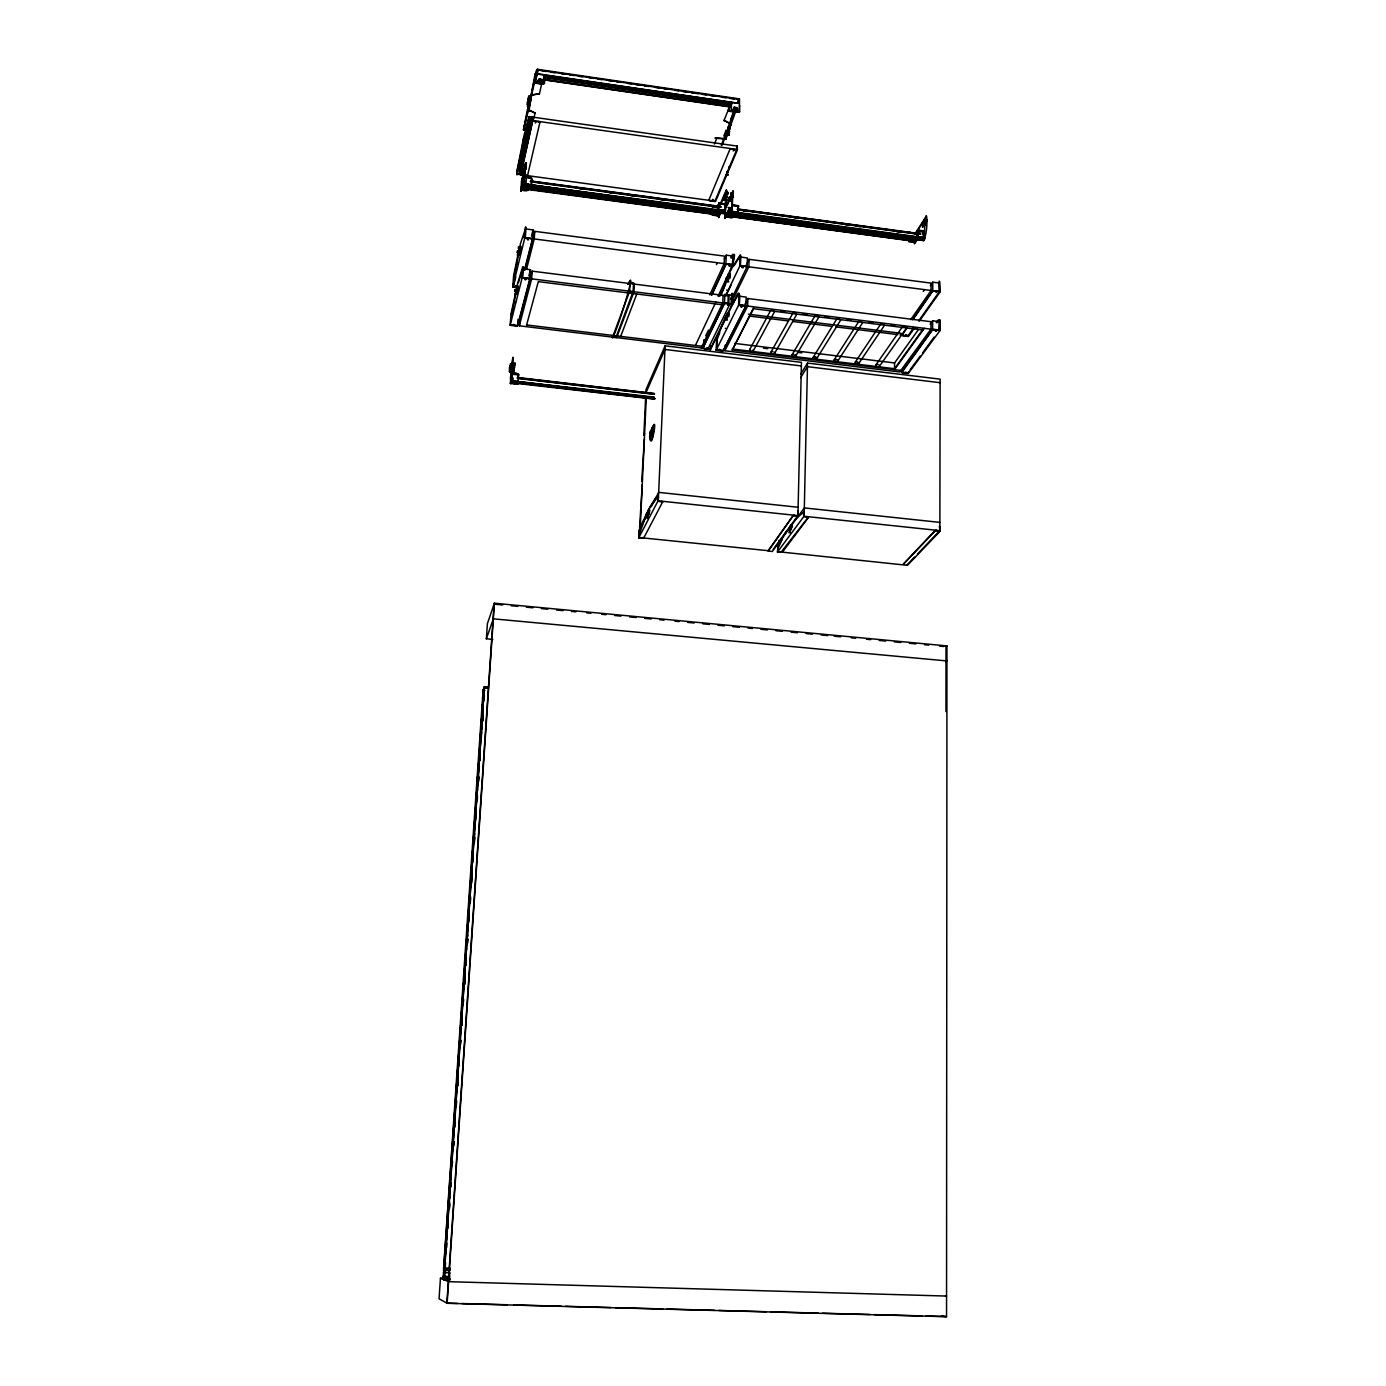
<?xml version="1.0" encoding="UTF-8"?>
<svg xmlns="http://www.w3.org/2000/svg" width="1386" height="1386" viewBox="0 0 1386 1386"><rect width="100%" height="100%" fill="white"/><g stroke="black" fill="none" stroke-linecap="round" stroke-linejoin="round"><path stroke-width="1.5" d="M455.665 1102.702C454.348 1119.507 456.029 1098.058 455.509 1102.806M456.219 1103.464L456.392 1101.87L455.492 1103.429M533.402 117.637L520.356 175.034L525.796 175.779A2.27 1.143 5.9 0 0 526.437 175.814L527.633 175.034M945.945 711.538L945.997 646.742L946.95 645.911L946.551 1316.7L447.124 1303.29L439.05 1298.786L440.453 1278.256L444.767 1278.377M453.274 1146.759L453.69 1141.527L453.551 1142.48M453.361 1135.688L453.846 1128.221L453.326 1135.758M454.227 1122.521L454.608 1115.973M529.088 116.84L524.081 135.187L517.255 169.473L516.822 174.567L518.78 174.324M731.964 196.414L732.38 194.889L731.981 196.154M737.248 214.154L737.473 215.558L738.426 205.717L732.016 204.851M902.009 372.262L902.442 372.436A2.235 0.936 -0.6 0 0 903.031 372.539L907.639 373.111L901.316 372.158L932.605 329.383L932.639 320.755L939.24 321.587C937.144 346.881 944.161 309.632 936.243 322.626M912.317 319.802L932.726 290.696L932.743 282.19L939.327 283.039L939.31 291.753M918.71 320.807L939.552 291.389L939.102 281.323M917.515 553.984L939.864 530.63L940.124 379.14L807.518 363.08L800.761 374.099M901.784 371.881L902.442 372.817A2.235 0.936 -0.6 0 0 903.014 372.921L908.177 373.544L940.054 330.526L939.933 319.854L936.815 322.695M919.386 321.05L940.124 291.857L939.725 281.323M778.031 543.71L777.823 551.68L907.432 565.315L940.245 531.081L939.379 526.403M449.133 1196.62L449.307 1195.027L448.787 1202.702L449.982 1196.638M449.688 1189.223L450.207 1181.582L449.74 1189.067M450.052 1183.159L450.935 1182.986L450.554 1186.884M452.079 1154.919L451.541 1162.386L452.044 1154.798M525.381 227.079L524.774 237.907L512.751 287.058L518.277 287.751M725.519 215.644L725.554 216.632M725.536 213.981L915.869 239.12M725.294 195.495C726.818 190.592 721.136 199.584 728.048 192.463L725.935 192.169M725.363 328.395L725.536 328.239M726.766 197.574L727.2 196.327L726.212 197.488M727.858 174.341L726.125 175.104L727.702 174.705M726.229 317.377L726.68 316.233M726.888 200.606L725.225 200.26L726.974 199.757M727.91 172.488C726.229 170.703 727.771 173.163 728.1 171.206M726.68 316.008L726.437 319.785L727.026 315.02M726.68 290.211L726.957 289.882M727.529 135.118L729.209 135.204L727.685 134.217M729.105 131.861L729.14 132.9L727.823 131.774M729.244 132.761L728.655 131.254L729.313 132.588M728.551 281.999L728.776 281.653M729.157 135.412L727.581 134.598M728.863 132.034L729.417 130.804L729.417 132.12M730.024 200.173C728.343 201.698 734.182 199.532 729.816 200.762M729.798 198.198L730.561 196.795M730.786 197.297L730.457 198.614L730.509 197.003M730.803 197.037L730.561 200.831L731.132 196.119M729.868 200.346L731.513 200.329M731.669 197.176L731.479 198.198L729.14 197.349L729.088 198.752L731.271 198.839M731.86 195.322L731.41 196.344M804.226 512.941L803.967 511.902L794.923 519.525M922.331 226.957C924.202 226.524 921.603 226.213 922.348 223.302M922.833 234.927L922.331 230.942M922.885 227.027L922.972 222.332L923.96 222.384M925.64 219.109L924.479 220.01L924.462 223.666L925.64 219.109L924.999 223.735M732.189 211.694L731.964 212.838L924.185 238.79C925.831 188.877 929.971 234.269 922.989 240.506M927.009 221.292C928.516 218.486 922.158 219.768 927.009 219.906C928.239 222.869 922.192 219.872 927.13 221.102M725.086 345.305L724.895 350.745L899.739 371.968L930.959 329.158L930.976 321.708L747.868 298.492L745.027 304.123M910.723 319.612L931.08 290.488L931.097 283.125L749.098 259.338L746.257 265.176M446.361 1237.3L446.517 1235.706L446.015 1243.467L446.5 1237.126M447.297 1223.699L447.453 1222.105L446.916 1229.832L448.215 1223.076M448.025 1223.717L447.782 1227.459L448.059 1223.058M643.78 537.577L638.703 537.889L657.865 501.195L662.733 502.13L661.78 501.195M733.194 212.647L731.236 214.761L730.093 207.588L724.67 218.347L724.982 203.898L718.762 203.032L718.502 209.84M724.376 211.417C724.965 221.032 727.823 191.909 726.195 190.177L719.161 206.566M726.195 190.177L724.566 212.491M798.024 512.283L797.66 511.33M920.252 232.172L917.185 231.757L917.393 238.946L918.052 237.734M923.596 237.872L924.167 238.565L924.219 230.942L918.242 230.128L918.138 237.283M713.01 213.132L712.456 215.228L712.439 213.461M713.495 206.791L713.409 205.526M908.783 371.569L907.639 373.111M918.156 329.972L894.576 362.941L894.507 369.646L924.323 328.326M531.167 184.078C535.88 178.811 526.923 173.596 524.826 177.98M527.65 104.106C532.726 103.326 524.151 101.663 530.18 102.945L529.85 101.732M524.913 168.122C525.97 164.484 523.787 168.867 525.97 168.156L525.727 169.231C520.079 166.978 528.187 171.466 523.302 168.711M525.744 143.07L525.502 144.698L525.692 143.139M525.554 143.607L525.658 142.845M524.393 236.902L524.203 237.803L524.445 236.85M525.762 166.909L525.502 168.208L525.103 166.649M524.826 146.985C529.608 146.656 521.24 147.245 526.507 146.466M526.576 144.283C527.962 142.325 522.938 145.443 526.68 143.746M527.494 106.583C528.707 104.089 529.764 108.732 527.633 105.717M528.222 103.915L528.464 102.062L527.633 104.002M528.43 102.737L527.65 103.829M529.348 103.655L530.145 98.441L528.43 98.458L530.024 98.683M517.948 382.813L517.636 384.424L517.602 383.402M521.5 186.486L724.687 213.773M528.43 188.271C529.677 192.221 520.131 191.303 521.829 187.786M521.881 180.89L522.626 179.591L522.643 180.96M522.799 146.812L522.851 146.292M518.572 375.571C515.28 369.23 507.986 374.203 511.469 381.237M523.51 139.137L523.752 138.046L522.903 144.335L522.972 143.399M523.076 142.775L522.955 143.78L523.042 142.481M523.163 172.003C522.158 172.748 525.467 173.319 524.74 172.159M523.302 169.82L523.44 168.33M521.604 277.391L521.76 276.472M521.812 276.299L521.569 277.425M523.475 188.046L523.579 179.608M523.873 169.733L524.012 168.815M523.96 168.867L523.336 168.486M524.532 183.801L524.203 186.867L524.168 179.747L520.876 190.973L521.5 181.653L525.831 162.699C520.807 208.004 530.214 169.594 524.341 178.049M526.403 147.401L524.896 146.24M527.46 143.468C524.133 143.849 524.497 144.265 525.762 142.845M524.168 186.417L524.306 184.996M731.375 104.608L543.537 77.01M515.852 289.691L515.627 291.476L515.713 289.813M517.463 255.215L517.584 254.158L517.48 255.232M518.035 263.028L517.81 264.068L518.035 262.786M518.225 251.975L518.416 250.953L518.312 251.975M519.144 255.319L519.213 254.366L519.109 255.44M653.932 429.799L653.776 430.492M653.88 429.937L653.949 428.88M510.585 367.862C510.013 372.037 509.788 364.674 509.788 369.248M510.914 383.073C508.905 377.945 516.77 327.269 511.036 383.697M510.533 367.862L510.394 368.832M654.192 398.077L510.672 380.7L654.296 397.124M511.365 371.396L511.243 372.401L511.347 371.292M511.486 368.936C511.642 366.424 511.832 370.668 509.736 368.936M647.401 515.142C648.301 513.808 646.344 514.812 647.366 514.379M647.539 514.275L647.401 514.882M648.198 518.191L648.094 518.624M650.432 435.984L650.484 435.55M650.9 435.447L650.744 436.486M651.229 432.415C651.195 434.84 651.87 428.413 651.143 433.073M651.922 430.682L652.234 429.21L652.304 430.734M773.163 549.393L797.938 515.609L801.455 362.352L665.107 345.824L646.015 389.535L645.841 393L664.951 349.463L801.368 365.939M803.741 516.649L808.402 517.48L782.432 552.13L777.442 552.044L803.741 516.649L803.516 511.902M807.518 363.08L804.14 516.268L939.864 530.63M509.598 372.158L509.684 371.101L511.295 372.176M511.746 365.35L511.538 366.874L510.031 366.701C509.598 363.825 513.79 365.661 511.174 367.844M789.188 532.016C790.54 531.652 787.82 525.744 789.76 529.712M789.587 532.051L789.795 528.274L789.587 529.261M789.725 531.306L790.211 527.269M791.371 529.625L791.458 525.554M790.99 529.591L791.995 524.826M777.442 552.044L777.823 546.76L785.931 531.86M779.019 542.359L779.071 540.384M481.808 717.428L481.981 715.973L481.479 722.73L481.808 717.55L482.293 720.824M530.682 121.379L531.15 116.857L529.123 116.615L517.065 171.275M469.923 902.459L470.304 897.504L470.027 902.286M471.24 874.046L471.292 872.695L471.5 879.781L471.933 872.937M474.982 818.502L475.329 812.387M476.94 788.859C478.049 779.434 475.207 804.746 477.633 789.067M464.293 974.15C465.557 963.634 462.37 992.047 465.124 974.185M466.025 949.029C466.891 939.136 464.882 966.233 466.025 949.029L466.735 949.081M468.763 909.874L468.26 916.995L468.745 909.892M469.438 899.012C470.27 888.911 468.329 915.99 469.438 899.012L470.149 899.064M658.437 497.47L658.298 496.431L653.049 503.239A123.718 18.85 -84.7 0 0 648.544 509.944M738.599 305.145L744.213 305.856A2.374 1.074 1.7 0 1 744.854 305.977L745.668 306.549L723.353 350.606L722.106 350.935A2.27 0.97 2 0 1 721.465 350.901L716.112 350.26L738.599 305.145L738.79 294.23L731.132 305.856M725.866 295.097L739.881 265.852L740.072 255.076L730.301 270.79M739.258 297.973C737.543 323.891 743.935 273.215 733.852 302.65M732.068 297.782L747.141 266.597L747.418 257.952L740.592 257.051L740.297 265.904L740.661 255.163L734.078 265.679M718.329 349.948L723.249 350.554L745.911 305.856L746.188 297.089L739.31 296.223M724.895 350.745L747.626 306.063L747.868 298.492M732.796 299.653L748.856 266.822L749.098 259.338M733.298 111.417L731.739 110.897L733.315 110.863M727.893 277.737L727.771 281.549L728.343 276.802L727.893 278.274M733.558 111.382L733.627 110.083M730.959 194.473L733.142 194.577L730.959 194.473L731.08 192.879L733.194 193.174L731.08 192.879M733.766 111.313L733.835 110.187M733.125 150.883L734.182 150.433M727.945 303.586L728.222 295.998L532.155 271.154L519.802 318.433L519.3 325.814L704.019 348.215M732.64 197.47C733.748 182.917 732.016 206.202 732.761 193.763M726.818 313.79L729.053 313.877L728.534 316.753L728.551 311.919M728.811 303.69L729.105 294.923M729.85 278.413L729.868 273.579L729.417 274.532L729.279 278.326L730.439 273.648M732.293 207.709L731.843 213.461M724.67 218.347L729.573 207.502L730.682 214.691L731.167 213.825L732.899 191.112L732.068 212.162L924.323 238.115M530.058 130.388A2.252 1.195 6.2 0 1 529.4 130.336L524.029 129.591L537.352 69.3L739.483 98.874L739.431 112.058L737.577 111.781L737.473 108.281L734.961 107.415M731.721 295.253L731.427 304.227L731.652 293.486M724.41 259.095L726.212 255.18L733.055 256.081C730.682 282.016 736.954 243.035 730.872 257.796M524.324 154.989L520.963 174.757L714.951 201.126L736.85 149.445L736.954 146.275M738.409 103.066L738.565 99.965M732.172 304.331L732.362 293.416L732.414 303.967L709.996 349.515M718.762 296.257C722.089 298.614 741.96 239.709 731.444 257.883M708.974 200.364L709.649 200.71A2.218 1.109 2.3 0 0 710.238 200.849L715.471 201.559L737.404 149.896L737.283 145.876M706.964 348.579L710.221 349.168L704.66 348.492A2.27 0.97 2.3 0 1 704.036 348.371L703.239 347.851L704.036 348.752A2.27 0.97 2.3 0 0 704.642 348.856L710.481 349.567L732.692 304.4L732.778 293.555M739.431 112.058L739.604 105.353M732.258 350.121L753.62 307.709M738.409 205.7L737.958 213.86M730.63 123.943L723.96 120.305L730.093 123.493L725.848 138.877L735.36 112.353M716.112 350.26L716.683 339.016L724.705 318.624M723.319 350.658L722.123 350.571A2.27 0.97 2 0 1 721.482 350.519L716.683 349.948L717.255 339.085M725.017 195.287L723.89 199.93L724.012 196.223L725.311 195.253M726.714 131.774L726.766 134.892L726.333 131.185M724.445 200L724.445 195.201M727.2 196.552L725.38 196.483L725.952 191.753L725.935 196.552M729.486 131.566L727.685 131.185L728.256 126.472M736.659 112.353L728.447 111.157L728.499 109.303M728.152 127.096L728.118 128.465C730.959 130.925 730.318 124.983 730.197 128.759M728.239 131.254L728.378 127.616M725.225 218.434L725.432 212.924M726.108 196.933L726.056 198.337L724.029 197.851M727.078 171.466L727.026 172.852M728.36 133.264L728.395 131.895M728.759 128.344L727.685 131.185M723.059 295.357L722.799 302.945L701.229 347.886M709.771 294.871L724.185 263.617L724.462 256.115L534.736 231.341L524.913 270.131M723.7 303.95L723.665 304.937L538.322 281.618L526.576 325.138M727.91 194.057L728.048 192.463M728.845 167.29L728.793 168.694L728.932 167.1M729.088 124.896L730.613 125.468L729.088 125.26M702.875 348.077L724.531 303.153L724.826 294.386L732.536 295.357L730.699 299.133M711.434 295.079L725.9 263.842L726.212 255.18M735.429 107.484C732.12 105.509 734.58 112.942 731.15 110.845L731.617 102.391L728.447 111.157M731.808 111.019L731.843 110.118M732.154 111.244L731.999 110.031M732.414 111.33L731.773 110.222M733.003 111.417L737.664 111.556M526.576 324.948L703.655 346.465L703.915 339.639M712.543 200.052L713.443 199.93M712.265 213.86L712.387 210.793M725.848 138.877C713.738 137.075 708.887 138.219 726.403 138.964M710.481 349.567L710.637 345.72M717.688 209.962L718.035 204.764L717.879 208.991M718.537 209.407L718.762 203.032M720.356 212.231L718.624 217.533L718.762 213.877M777.91 548.527L782.224 539.397M657.865 501.195C661.642 480.197 634.961 536.191 639.206 532.345L638.703 537.889M665.107 345.824L658.298 500.831L797.938 515.609M646.482 514.899L647.886 515.194L646.396 515.038L646.552 513.34L648.024 513.496M650.155 432.917L651.68 432.934L650.155 432.917L650.294 431.254L651.68 431.583M650.762 434.511C649.653 458.541 659.979 406.011 651.004 431.635M648.353 512.422L647.799 517.273L647.972 513.166M651.524 435.117L651.697 431.115M649.497 512.075L648.007 511.919L648.163 510.221M651.125 435.083L652.078 430.301L651.247 432.727M648.7 514.743L649.67 509.909M652.425 432.311L652.997 427.46L652.823 432.363M649.081 513.998L649.272 509.857M653.655 430.37L653.378 427.512M917.185 231.757L917.289 239.795L918.26 230.145M922.816 237.006L922.556 238.773M924.15 237.63L924.202 230.942L922.712 230.648M925.346 223.995L925.969 223.198L925.242 224.497M645.633 397.435L643.866 435.412L644.594 433.835M640.228 528.049L646.274 397.903M909.996 239.899L910.221 237.942M914.535 238.946L914.136 241.025M726.021 214.31L726.212 215.35L915.869 240.696L916.111 238.739M634.372 284.113L633.991 291.753L616.666 337.612M620.616 336.573L636.78 294.005M615.956 337.179L612.196 337.647C614.76 339.206 638.288 261.867 628.222 284.39M629.608 291.389L630.18 280.457L627.927 284.355M530.647 186.278L530.665 187.682L530.959 185.915M615.817 337.37L612.508 337.11M516.181 293.624L517.03 287.56L516.822 288.513M524.896 146.431L526.489 146.656M523.821 169.612L523.96 169.352M517.376 289.137L517.584 287.595L516.406 292.671M519.352 251.576L520.235 248.718L519.993 250.242M524.757 172.418L523.094 172.193M529.209 106.133L527.564 105.925M528.066 189.05L528.135 190.35M713.409 199.671L712.473 199.393M706.825 348.094L707.917 348.094L706.895 348.146M476.299 800.155L475.831 806.271L476.282 800.38M475.987 812.872L476.091 811.85M515.661 290.662L515.783 289.951M511.521 368.104L509.788 368.122M511.33 380.838L511.295 381.237M785.949 532.64L786.001 532.986M790.159 527.737L790.522 526.316L790.54 527.789M790.159 532.934L790.401 532.397M454.764 1115.869L454.279 1122.365M456.41 1089.691L456.029 1096.187L456.566 1089.569M459.961 1037.681L459.58 1044.056L460.117 1037.525M461.711 1011.953L461.347 1018.294L461.867 1011.78M463.444 986.416L463.08 992.688L463.617 986.208M461.711 1024.67L461.694 1024.895M467.255 941.666L467.48 938.218M639.275 534.32L644.698 519.386A123.718 18.85 -84.7 0 1 647.764 511.573M532.224 239.501L531.271 238.808A2.425 1.143 5.4 0 0 530.595 238.669M532.259 239.102L531.288 238.409A2.425 1.143 5.4 0 0 530.63 238.271L525.311 237.994L526.074 227.131L520.443 243.659L518.797 254.764L519.611 248.614L520.235 249.255M539.864 122.678L539.137 121.985A2.374 1.265 6.1 0 0 538.27 121.777L532.57 120.963L532.761 116.788L527.702 135.689M732.536 214.397L732.466 215.298M732.709 213.998C734.026 219.265 723.977 217.914 726.61 213.184M733.419 211.417L733.263 212.786M727.355 316.909L727.546 316.857M727.459 319.993L727.252 320.045M713.322 211.382L713.114 213.375M717.879 212.422L717.55 214.553M723.336 210.048L723.094 211.85L524.532 185.048L523.96 183.68M724.913 209.84L718.658 209.65L718.485 211.018M727.546 171.119L727.841 172.644M725.606 214.154L915.713 240.436L914.673 242.065M730.491 197.678L731.583 198.077L729.798 197.99M727.217 281.445L727.096 282.034M725.675 316.805L725.744 317.689L725.918 315.661M459.251 1049.722L458.697 1057.016L459.234 1050.467M472.834 848.925L472.453 855.093L472.972 849.046M460.533 1040.089L460.308 1044.108L460.654 1039.985M477.754 776.992C477.616 792.48 476.836 770.131 478.447 777.044L478.239 780.318M481.011 729.365C480.803 744.403 480.197 722.799 481.704 729.417M482.605 705.786C482.449 720.876 481.739 698.96 483.298 705.838M463.045 1003.308L463.288 999.808M474.341 837.525L473.995 842.532L474.462 837.283M481.375 734.268L481.583 731.028M483.991 695.72L483.783 699.254L484.112 695.408M540.419 78.881C539.414 77.027 537.716 83.385 535.81 82.519L537.352 69.3M537.473 74.567L537.941 69.387M528.967 110.88L528.43 109.511L535.083 113.098L527.823 109.806L528.967 110.88L531.618 94.958L539.397 93.728L531.011 95.253L528.395 110.811M535.169 122.938L535.828 122.644M518.139 380.959L518.607 374.099M539.327 82.519L540.159 83.108L537.907 82.224M539.241 83.316L540.263 82.432M540.003 83.212L540.245 82.311M535.81 82.519C542.896 84.91 546.465 84.529 540.904 79.193M510.984 313.998L510.152 325.277L515.731 325.953A2.322 1.005 5.1 0 0 516.389 325.987L517.532 325.693L529.85 278.621L530.44 269.716L523.267 268.815M524.358 270.357L532.467 238.721L533.038 229.92L525.918 228.985M534.701 81.185L534.58 83.056L543.121 84.303L543.243 82.415M519.802 318.433L519.317 325.814L531.652 278.846L532.155 271.154M526.507 269.369L534.251 238.946L534.736 231.341M544.403 83.766L545.044 75.173L543.121 84.303M449.965 1278.238L443.832 1277.961L444.352 1270.338L443.399 1269.992M444.23 1276.298L444.109 1279.798L449.653 1280.023M449.948 1272.92L443.381 1272.417L445.201 1272.469L445.114 1270.096M445.564 1262.525L445.114 1269.056M446.673 1247.521L446.881 1243.155M447.99 1228.1L448.215 1223.769M449.237 1208.696L449.757 1202.216M450.693 1187.161L451.074 1182.795M452.165 1165.626L452.546 1161.225M453.482 1146.257L453.863 1141.804M454.799 1126.87L455.197 1122.383M456.271 1105.335L456.652 1100.813M457.588 1085.948L458.021 1079.313M459.061 1064.431L459.355 1059.909M460.377 1045.044L460.776 1040.401M461.694 1025.657L462.283 1016.787M463.167 1004.122L463.565 999.41M464.483 984.441L464.916 978.291M465.8 965.037L466.354 958.419M467.273 943.831L467.671 938.998M468.728 922.296L469.144 917.428M470.045 902.927L470.495 896.465M471.379 883.09L471.812 877.078M472.834 862.005L473.25 857.016M474.151 842.636L474.757 833.506M475.623 821.101L476.039 816.025M476.957 801.16L477.373 795.252M478.291 781.756L478.707 775.883M479.729 760.81L480.162 755.613M481.185 739.275L481.652 732.154M482.501 721.101L482.83 714.916M483.87 699.809L484.268 694.057M444.785 1276.35L445.322 1267.999L450.259 1268.173M449.48 1208.696L449.774 1204.382M455.058 1126.749L455.353 1122.435M457.848 1085.775L458.142 1081.461M461.954 1025.397L462.248 1021.084M464.743 984.424L465.038 980.11M466.06 965.02L466.354 960.706M467.532 943.45L467.827 939.136M470.322 902.477L470.616 898.163M471.638 883.073L471.933 878.759M474.428 842.099L474.722 837.785M477.217 801.125L477.512 796.811M478.534 781.721L478.828 777.407M480.006 760.152L480.301 755.838M482.761 721.066L483.09 714.881M484.112 699.774L484.407 695.46M445.391 1272.608L445.408 1271.135M512.751 287.058L513.6 275.745L519.005 249.636M520.356 175.034L526.23 142.221M530.232 130.734L530.024 130.752A2.252 1.195 6.2 0 1 529.383 130.7L523.44 129.868L528.551 103.985M522.435 146.569L523.267 140.298L522.609 144.473M513.53 284.13L513.357 286.746L515.783 276.819M523.995 129.955L523.683 126.247M511.677 369.421L509.407 369.161L509.563 367.481L512.543 367.723L512.889 362.941L515.003 363.184L513.652 371.708L509.424 371.205C508.662 368.503 513.374 370.149 510.932 371.379M516.943 291.528L514.674 291.441L514.812 289.778L517.047 290.055M517.29 252.581L519.559 252.685L517.29 252.581L517.446 250.953L519.663 251.23M521.448 191.043L521.829 185.464M525.034 170.928L522.834 170.634L522.938 169.213L525.121 169.508M524.688 143.347L524.584 144.958L526.749 145.253M529.469 104.868L527.304 104.556L527.442 102.962L529.608 103.274L529.348 106.739L527.512 106.341M522.522 182.519L522.193 186.469M447.124 1303.29L494.386 603.222L946.95 645.911M510.446 365.246L510.55 363.738L512.768 364.171M517.966 287.491L515.679 287.404L515.817 285.741L516.891 286.382M520.582 248.51L518.312 248.406L518.451 246.76L520.668 247.037M524.237 174.411L523.527 173.648M523.856 166.147L526.091 166.251L523.856 166.147L523.995 164.518L526.195 164.83L523.995 164.518M530.509 100.156L528.326 99.844L528.482 98.233M535.135 73.839L535.481 77.685L535.135 73.839L530.89 96.431L528.69 96.483L530.595 96.379M449.532 1276.489L449.774 1272.902M524.306 172.748L524.566 168.988M528.759 106.653L528.95 102.512M511.174 370.495L511.434 366.493M526.645 142.429L526.888 140.8L526.039 147.072L526.541 142.256M523.44 129.868L529.833 101.94M516.77 293.693L516.909 291.718M516.995 290.367L517.498 285.481L517.584 290.454M519.386 254.833L520.46 247.592L519.611 251.386M523.042 172.609L524.896 172.834L525.987 165.454M526.628 147.141L527.373 138.548L526.853 143.849L524.67 143.555M529.383 102.893L530.422 99.255M510.429 383.627L512.473 361.798M523.665 186.226L525.831 162.699M530.093 98.042L529.019 105.544M530.336 95.79L529.019 102.98M511.503 380.18L511.954 373.319M528.794 121.032L529.123 116.615M512.37 368.035L509.771 368.416M525.727 169.231L525.64 164.31M530.18 102.945L530.543 99.948L528.326 99.844M513.166 378.066L512.976 380.734M513.652 371.708L515.003 363.184M514.067 367.498L514.293 364.275L510.55 363.738M518.035 319.213L517.602 325.606L512.473 324.982M510.152 325.277L522.124 277.876L522.765 266.805L517.827 282.623L510.984 313.998M520.963 174.757L533.419 117.221L736.954 146.05M537.716 70.738L536.521 70.565L536.33 73.579L738.669 103.292M650.64 436.018L650.9 435.291M651.87 436.122L652.304 435.204L652.182 436.295M653.36 427.979L651.888 427.806L651.749 429.487L653.274 430.44M653.603 428.967L653.672 430.492M648.215 514.483L648.336 514.83M648.18 512.889L648.475 511.434L648.579 512.941M442.636 1279.139L442.584 1277.442L444.352 1277.58M492.827 639.379L486.365 638.79L487.404 623.648L494.386 603.222M443.901 1269.992L443.035 1277.632L444.577 1277.667M445.945 1269.178L443.572 1268.848L483.108 690.003L484.442 690.055M483.662 689.604L443.641 1279.503L443.901 1272.521M449.844 1279.919L443.399 1279.486L483.679 688.963C483.419 685.758 490.852 688.53 486.105 688.149M450.641 1186.866L450.9 1183.176M453.378 1146.724L453.707 1142.41M482.397 720.564L482.675 716.042M478.222 781.739L478.568 776.766M463.028 1004.937L463.392 999.67M902.078 334.806L902.719 335.759A2.218 0.97 -0.7 0 0 903.308 335.862L908.419 336.503L914.517 327.928M530.959 181.549L531.15 179.504M531.133 184.529L531.271 183.662M517.966 377.772L518.191 375.589M518.243 380.596L518.035 382.709M529.313 103.569L527.442 102.962M514.847 293.919L514.864 294.161M510.031 366.701L510.239 365.176M524.584 180.024L524.462 185.429M473.665 836.711L473.302 842.861M473.804 836.815L473.787 835.914L473.336 842.757M516.787 290.124L516.701 291.06L516.822 290.003M472.678 861.451L472.695 861.226M526.195 183.402L525.987 185.239M460.828 1024.791C461.573 1016.077 459.494 1044.178 461.001 1024.618M465.921 960.879L465.194 960.827M459.078 1050.605L459.216 1049.635M466.042 961.104C465.956 956.305 463.634 978.308 465.332 961.07M458.922 1063.616L459.061 1062.664L458.16 1064.205L458.333 1062.629L457.813 1070.027L459.078 1063.478M511.417 315.402L516.094 292.654M527.668 103.361L527.875 102.01L527.685 104.089M521.916 188.496L522.262 186.278L530.803 187.335M524.74 172.696L523.059 172.314M509.598 371.587L511.347 371.76L509.684 371.569M511.573 368.347L509.736 368.676M510.637 381.029L654.261 397.609M531.15 185.014L524.774 183.437M483.437 693.346L483.09 699.202L483.575 693.312M478.603 764.275L478.257 770.287L478.742 764.327M474.497 824.531L474.168 830.63L474.636 824.618M466.909 935.654L466.562 942.012L467.047 935.862M520.911 161.036L519.057 170.998L531.167 116.909M646.95 518.035L646.967 518.537M713.218 212.699L724.843 213.496M522.037 187.855L719.23 214.206L719.403 212.855M725.432 199.879L726.94 200.364L725.398 200.156M731.392 200.693L731.444 200.45M731.548 200.849L729.833 200.623M727.754 277.598L727.65 279.452L727.996 278.17M726.489 317.498L726.541 315.644M522.141 186.954L521.794 189.501M524.774 183.662L524.532 185.499M517.688 251.351C518.191 248.337 517.307 254.504 517.827 251.455M515.055 290.263C515.575 287.283 514.674 293.416 515.194 290.419M655.405 398.648L511.382 381.93L512.941 381.237M923.457 222.037L923.89 221.05L923.994 222.124M514.067 276.507L519.178 251.698M475.017 818.294L475.45 811.607M467.706 936.33L467.758 934.944M523.925 183.87L725.467 210.776M530.977 186.365L531.029 185.481M511.295 382.553L511.347 381.618M517.948 383.333L518 382.38M651.073 432.311C650.519 435.204 650.866 429.106 651.281 431.999M651.385 432.882L651.333 431.341M718.45 210.308L718.364 211.642M718.398 215.662L719.195 213.496M725.346 196.829L727.061 197.609M726.593 197.003L725.536 196.864M724.913 210.707L724.687 211.85L524.618 184.84M725.467 214.224L916.007 240.038M729.885 304.036L707.83 349.255M524.688 173.077L523.024 172.852M523.475 187.82L523.354 188.687M528.378 188.704L528.135 189.31M510.672 381.306L654.14 397.921M512.82 381.86L510.724 382.328M789.777 529.591L789.587 529.764M909.909 239.206L909.84 240.506M925.519 223.891L925.12 225.121M924.081 238.149L923.405 240.575M529.123 106.895L529.209 105.89M521.725 156.809L522.557 152.581M727.685 131.497L729.452 131.843M482.709 716.146L482.501 717.619M728.62 132.242L729.504 131.098M725.484 197.124L727.113 197.366M731.115 212.301L727.893 211.746L727.494 215.887M732.38 215.748L731.617 217.013M518.797 174.445L530.925 120.339L528.88 120.062L516.822 174.567M726.524 316.874L726.316 317.758M858.87 321.396L834.112 359.962L834.961 361.555L837.577 361.382L862.698 322.591M837.768 361.088L837.3 359.771M527.338 102.651L528.707 96.119M527.304 104.556L530.318 104.747M836.936 318.728L813.114 357.415L813.98 359.009L816.597 358.835L840.782 319.923M816.787 358.541L815.938 356.964M530.89 96.24L536.521 70.565M509.996 367.359L514.691 367.81M534.58 83.056L537.11 73.077M537.751 70.929L537.872 69.993L738.807 99.394M536.763 75.901L536.971 74.948M511.538 368L509.563 367.481M814.951 315.956L792.03 354.851L792.896 356.445L795.72 355.977L818.814 317.151M795.72 355.977L794.871 354.383M541.389 79.4C545.062 83.021 535.152 81.479 539.223 78.915M539.726 80.267L540.956 80.111L539.934 80.319M792.879 313.184L770.876 352.269C770.218 354.972 776.316 354.556 774.116 352.079M533.783 118.832L535.1 112.734M539.379 94.109L541.718 83.524M770.703 310.395L749.618 349.688C748.994 352.044 754.348 352.304 753.17 349.792M526.42 162.786L521.5 181.653M520.876 190.973L523.51 179.608M524.896 172.834L525.519 167.949M527.598 175.398L539.899 122.297L538.963 121.535A2.374 1.265 6.1 0 0 538.305 121.379M517.446 250.953L519.022 251.334M520.547 245.72L519.889 249.982M520.2 251.472L520.703 246.587M735.481 108.333L735.082 108.229M531.496 236.053L533.038 229.92M522.124 277.876L527.979 278.603A2.425 1.109 5.2 0 1 528.655 278.742L529.625 279.418L528.69 278.343A2.425 1.109 5.2 0 0 527.997 278.205L522.661 277.928L523.44 267.013L518.416 282.709M729.227 134.425L727.529 134.996M712.924 213.565L712.854 214.518M528.846 275.901L530.44 269.716M717.498 207.294L718.104 206.15M718.294 211.209L717.723 212.786L718.208 211.573M724.289 213.409L724.635 212.283M529.937 120.911L531.115 116.545M510.498 366.233L510.464 367.307M509.424 371.205L511.573 371.292M731.947 217.775L725.623 216.909L726.212 215.35M511.746 368.381L511.971 367.481M512.681 365.679L510.187 365.402M923.267 239.691L924.012 238.531M529.4 131.618L533.298 117.082M511.659 370.062L509.511 369.975M512.612 366.493L510.117 365.852M512.577 367.55L511.538 371.448L512.855 363.53M513.322 367.862L514.293 364.275M728.828 277.997L728.793 278.915M905.612 335.1L906.669 334.771M746.898 266.978L746.101 266.303A2.356 1.109 1.7 0 0 745.477 266.181L740.47 265.54M746.898 267.377L746.084 266.701A2.356 1.109 1.7 0 0 745.46 266.58M905.318 372.141L906.271 372.297M745.651 306.618L744.854 305.578A2.374 1.074 1.7 0 0 744.23 305.457L739.188 304.816L745.911 305.856M516.597 293.33L516.476 294.404L516.614 293.416M486.365 638.79L493.329 618.832L946.933 660.949L945.98 661.746M723.059 204.314L724.965 203.881M511.122 382.779L653.932 399.081M909.718 240.055L909.649 241.008L915.522 241.805M923.284 232.034L924.064 230.838M612.508 337.3L629.746 291.025L632.952 292.429L632.796 291.528M615.938 337.56L633.107 291.632L633.558 282.796L630.058 282.363M483.437 689.587L483.125 690.419L484.857 690.523M484.424 687.092L444.438 1269.143L445.634 1269.195M483.194 690.886L484.39 687.699M720.339 295.478L727.615 276.472M720.893 295.547L725.259 284.147M719.75 332.744L717.324 338.842M714.448 144.04L716.666 138.531M723.96 120.669L729.85 105.96L729.816 106.895L543.97 79.868M731.15 110.845L739.622 111.608M734.372 107.294C730.769 110.793 740.782 110.43 736.122 107.398M723.804 135.984L726.16 130.163M730.872 118.919L733.211 112.82M737.75 101.975L738.911 98.787L738.478 102.668M729.885 122.436L734.545 111.001M739.483 98.874L738.53 99.723M721.292 145.097L734.667 112.249M734.216 110.187L735.897 110.083M721.829 145.53L724.965 137.855M726.212 134.806L727.2 133.818M735.204 110.499L736.382 110.014M728.204 131.375L730.63 125.104M708.87 200.052L729.972 149.151M720.529 204.747L726.766 190.263M723.89 199.93L724.878 198.995M725.38 196.483L726.368 195.547M718.624 217.533L720.911 212.283M729.14 197.349L729.088 198.752M725.796 207.38L732.899 191.112M727.113 205.717L729.486 200.26M731.08 196.639L733.471 191.181M732.068 197.401L733.073 196.465M716.475 264.57L717.324 262.716M644.369 438.912L641.735 481.133L642.463 479.625M711.763 295.201L725.935 264.657L727.234 264.258A2.356 1.109 2 0 1 727.91 264.293M718.069 296.119L731.843 266.684M695.408 345.46L715.886 302.061M730.335 274.272L728.204 273.995M730.283 275.71L728.152 275.433M705.734 335.845L708.454 330.145M726.299 295.097L730.959 285.36M703.655 346.465L724.514 303.153M515.748 325.571A2.322 1.005 5.1 0 0 516.406 325.606L517.134 325.918M642.238 484.771L639.587 527.477L640.315 526.074M716.683 349.948L717.498 348.146M909.459 241.389L909.597 240.402M913.859 233.333L916.111 233.662M646.552 513.34L647.955 513.634M915.193 233.524L925.415 217.515M648.007 511.919L649.566 511.936M648.405 512.214L639.5 529.469L639.119 537.525L768.693 550.744M651.195 506.826L658.662 492.376L798.128 507.259M662.733 501.767L643.728 538.028M753.326 350.831L774.583 311.59M774.566 353.413L796.742 314.379M726.021 215.973L912.49 241.077M728.759 304.487L729.902 303.655M800.64 377.72L807.432 366.666L940.124 382.692M523.302 174.186L524.445 174.289M915.973 233.143L925.969 217.585M922.885 225.173L923.007 223.614L924.375 223.995M918.606 237.145L914.275 243.832L918.052 238.877M902.563 326.576L876.021 364.761C874.583 367.151 880.578 367.862 879.296 365.159M880.872 323.839L855.214 362.214C853.689 364.986 860.55 365.02 858.194 362.318M834.112 359.962L836.451 359.32M651.974 432.83L652.096 431.774L651.94 432.83M813.114 357.415L815.47 356.774M858.471 363.929L884.285 325.641M725.935 264.258L727.252 263.86A2.356 1.109 2 0 1 727.927 263.912L732.934 264.553M792.03 354.851L793.416 354.088M770.876 352.269L772.764 351.524M749.618 349.688L750.536 348.995M923.267 291.389L924.479 289.639M930.352 285.62L932.743 282.19M525.848 279.66L524.67 279.452L525.744 279.452M900.034 334.91L901.143 333.316L748.388 314.172M879.278 366.458L906.323 328.361M724.566 303.569L725.883 303.188A2.374 1.074 2 0 1 726.559 303.222L732.414 303.967M724.549 303.967L725.866 303.586A2.374 1.074 2 0 1 726.559 303.621L732.692 304.4M906.981 327.806L902.113 335.447M913.097 319.438L932.709 291.112L934.095 290.731A2.322 1.057 -1.4 0 1 934.753 290.765L939.552 291.389M913.859 327.46L907.882 336.07L901.593 335.1M513.79 324.393L513.409 324.688M930.127 324.203L932.639 320.755M932.587 329.781L901.818 372.505M910.048 369.854L920.2 356.133M922.73 352.702L934.164 337.075M909.459 240.662L909.077 241.684L908.714 240.298M798.059 511.382L798.336 516.06L793.052 515.99L767.913 550.9L772.279 551.524L804.33 507.917L939.881 522.383M932.709 291.493L934.095 291.112A2.322 1.057 -1.4 0 1 934.753 291.164M728.62 305.266L727.685 305.059L728.62 305.266M907.068 564.882L914.535 557.103M932.587 330.163L933.973 329.418A2.339 1.022 -1.2 0 1 934.649 329.452L939.483 330.059M939.725 526.472L939.881 527.356M876.021 364.761L878.152 364.397M855.214 362.214L857.345 361.867M527.442 175.242L526.472 175.45A2.27 1.143 5.9 0 1 525.814 175.416M932.657 330.093L933.973 329.799A2.339 1.022 -1.2 0 1 934.649 329.833L940.054 330.526M643.606 537.716L642.428 537.855M515.783 285.811L518.017 286.192M515.765 286.192L516.891 286.053M445.928 1279.451L444.144 1279.313L448.388 1279.313M935.845 292.377L936.538 292.377M485.81 687.647L487.387 687.716M484.372 687.595L488.028 687.837L487.04 687.716M487.075 687.941C490.228 687.11 483.645 686.694 486.729 687.924M446.639 1279.867L447.851 1279.902L446.846 1279.884M486.399 687.508L487.283 687.56M447.349 1279.33L449.878 1279.434M449.67 1279.538L446.725 1279.382L447.869 1279.33M443.589 1275.917L444.248 1275.969M443.832 1277.961L443.485 1277.58M445.616 1272.764L444.473 1272.729L484.355 686.954L487.872 687.3M443.693 1268.814L484.286 687.958M443.485 1270.026L445.599 1270.373M443.866 1278.585L448.544 1278.776L444.265 1278.758M444.23 1279.226L448.527 1279.261M445.582 1267.999L443.815 1267.636M444.56 1279.07L445.79 1279.209M449.705 1276.506L444.456 1276.35M457.657 1303.429L446.864 1303.135L494.074 604.14L502.685 604.954M461.971 1303.55L507.293 1304.763M513.773 1304.936L561.261 1306.218M565.592 1306.322L610.914 1307.552M615.228 1307.656L662.716 1308.938M667.047 1309.06L714.535 1310.324M718.849 1310.446L766.337 1311.728M770.651 1311.832L818.138 1313.114M822.452 1313.235L869.94 1314.5M874.271 1314.621L921.759 1315.903M926.073 1316.007L945.495 1316.544M781.184 552.026L808.367 517.186L807.536 516.614M445.166 1269.212L450.242 1269.368M445.097 1270.39L450.155 1270.546M443.295 1277.736L449.774 1278.169L444.04 1278.013M445.339 1279.087L446.933 1279.157M905.976 327.113L904.07 326.524M444.213 1272.417L445.131 1272.452M774.133 310.516L772.193 309.91M796.361 313.305L794.109 312.387M818.468 316.095L816.233 315.176M453.638 1143.069C451.801 1136.624 452.165 1160.273 453.517 1143.103M445.322 1279.209L447.695 1279.399M794.559 515.245L793.069 515.557L768.554 550.727M936.572 530.284L935.1 530.526L903.222 564.327L935.03 530.994L940.245 531.081M483.333 690.02L484.251 686.642L487.924 686.832M483.87 690.73L483.194 691.008M511.278 605.769L517.74 606.375M526.351 607.189L532.813 607.796M541.406 608.61L547.868 609.216M556.479 610.031L562.941 610.637M571.534 611.451L575.848 611.85M586.607 612.855L590.904 613.27M601.663 614.275L605.977 614.691M614.587 615.505L621.032 616.112M629.642 616.926L636.105 617.532M644.715 618.347L651.16 618.953M659.771 619.767L664.085 620.166M674.843 621.171L679.14 621.586M687.751 622.401L694.213 623.007M702.806 623.821L709.268 624.428M717.879 625.242L724.341 625.848M732.934 626.663L739.396 627.269M748.007 628.083L752.303 628.482M760.914 629.296L767.376 629.902M775.987 630.717L782.432 631.323M791.042 632.137L797.504 632.744M806.115 633.558L812.56 634.164M821.17 634.979L827.633 635.585M834.095 636.191L840.54 636.798M851.299 637.803L855.612 638.218M866.371 639.223L870.668 639.639M879.278 640.453L885.741 641.06M894.351 641.874L900.796 642.48M909.407 643.295L915.869 643.901M924.479 644.715L928.776 645.114M939.535 646.119L943.849 646.534M648.076 510.36L649.636 510.377M791.978 525.311L790.436 525.294L790.401 526.836L791.839 526.975M790.505 526.697L791.943 526.836M654.019 398.492L517.013 382.831L654.019 398.839M510.308 383.004L517.862 383.835M512.612 383.316L517.584 383.905M510.325 383.42L517.775 384.217M510.152 365.609L511.78 365.991M510.083 366.129L514.137 366.666M510.048 366.424L511.555 366.597M511.607 370.894L513.115 371.067M511.971 373.683L518.624 374.463M511.954 374.185L518.607 374.948M517.411 377.46L654.4 393.503M517.48 377.806L654.435 393.728M517.428 378.153L654.452 394.074M517.411 378.413L654.365 394.334M487.248 688.166L485.828 687.872M734.632 343.399L894.576 362.941M763.478 348.181L767.74 348.7M797.556 352.339L801.818 352.858M732.293 348.995L894.524 368.711L923.093 329.054L923.093 330.024L753.586 308.697L732.258 349.948L900.865 370.426M510.758 324.965L515.748 325.571M522.678 277.72L529.85 278.621M531.652 278.846L732.241 304.123M747.626 306.063L930.959 329.158M932.605 329.383L939.223 330.214M629.435 291.389L632.692 291.874M780.751 311.14L784.736 311.625M802.944 313.929L806.895 314.431M825.034 316.701L828.967 317.203M847.019 319.473L850.935 319.975M868.918 322.228L872.816 322.73M890.713 324.982L894.611 325.467M912.785 327.754L916.908 328.274M513.374 286.555L518.451 287.197M749.791 316.112L788.426 320.946M792.723 321.483L831.357 326.316M835.637 326.853L897.885 334.632M724.93 317.637L727.165 317.723M945.512 1295.945L946.551 1296.066L448.596 1281.669L440.453 1278.256M728.534 278.084L726.403 277.806L726.351 279.244L728.482 279.504M728.447 278.257L726.316 277.98L726.264 279.418L728.395 279.695M524.774 237.907L532.467 238.721M534.251 238.946L724.185 263.617M725.9 263.842L733.506 265.021M739.881 265.852L747.141 266.597M748.856 266.822L931.08 290.488M932.726 290.696L940.124 291.857M719.126 213.964L521.413 186.954L719.334 213.531M527.65 188.894L713.288 213.669M731.704 216.372L914.102 240.714M521.968 188.219L719.109 214.813M726.108 215.696L915.713 241.285M524.896 189.137L715.886 214.605M521.95 188.843L528.291 189.691M712.265 214.414L718.97 215.35M521.69 189.189L528.205 190.107M712.3 214.847L718.814 215.748M725.987 216.701L732.085 217.533M908.818 241.285L915.332 242.186M712.369 215.125L718.693 215.991M908.921 241.562L915.141 242.411M924.895 224.601L925.9 224.74M924.895 224.809L925.813 224.948L924.93 224.982M922.348 225.104L924.479 225.19M725.294 199.723L726.992 199.965M729.798 201.005L731.479 201.23M732.137 204.781L733.54 204.972M524.999 177.01L531.618 177.91M718.849 203.344L725.051 204.175M731.877 205.093L738.495 206.012M918.381 230.422L924.341 231.237M524.913 177.425L531.618 178.361M718.884 203.777L725.086 204.608M732.345 205.596L738.53 206.445M918.468 230.856L924.427 231.67M921.933 231.86L923.786 232.172M530.595 180.942L719.507 206.358M728.048 207.502L731.184 207.917M737.577 208.974L920.425 233.749M530.509 181.185L721.032 206.791M737.404 209.199L920.616 234.026M522.418 180.336L523.856 180.526M530.44 181.462L721.049 207.172M737.3 209.477L920.668 234.321M530.44 181.774L719.022 207.311M737.647 209.84L918.416 234.303M579.591 188.721L583.87 189.293M609.528 192.775L613.807 193.347M630.925 195.669L635.204 196.24M660.879 199.723L665.159 200.294M712.213 206.67L718.641 207.536M743.606 210.915L747.851 211.504M794.594 217.827L798.856 218.399M845.599 224.723L849.843 225.294M856.219 226.161L860.463 226.732M896.586 231.618L900.831 232.207M712.109 206.878L718.572 207.865M732.154 211.469L738.34 212.301M918.433 236.642L924.393 237.439M731.617 211.608L924.999 237.751M724.999 211.261L523.908 183.974L725.346 211.608M731.496 212.439L924.86 238.548M737.317 213.825L923.908 238.964M523.977 185.204L725.19 212.353M731.34 213.184L924.653 239.276M530.024 186.434L720.737 212.179M734.58 214.068L923.63 239.57M523.873 185.88L725.034 213.011M731.167 213.825L924.427 239.899M726.576 213.825L737.733 215.246M910.204 238.583L916.077 239.362M917.012 239.397L924.185 240.367M917.134 239.674L923.942 240.644M727.962 192.654L725.848 192.359L725.796 193.763L727.996 193.867M731.548 195.287L732.414 195.391M925.12 223.354L926.039 223.475M729.937 196.933L731.687 197.314M925.051 223.562L926.056 223.7M723.994 196.656L727.165 197.089M924.93 224.082L926.004 224.22M523.198 169.525L524.93 169.629M729.816 197.73L731.635 197.834M924.895 224.341L925.952 224.497M525.744 138.756L527.338 138.981M525.692 138.964L527.875 139.276M525.64 140.177L527.252 140.402M525.589 140.384L527.789 140.679M727.148 171.639L728.048 171.743M726.195 174.376L727.875 174.601M726.125 174.775L727.841 175M726.125 175.017L727.754 175.329M533.194 120.669L736.85 149.445M737.404 149.896L731.912 149.116A2.322 1.23 2 0 0 731.254 149.082L730.024 149.064L731.271 148.7A2.322 1.23 2 0 1 731.929 148.752M727.65 131.913L729.365 132.38M727.598 134.459L729.279 134.685M527.546 106.064L529.192 106.41M728.187 128.257L730.283 128.552M542.082 70.859L546.361 71.5M550.606 72.228L554.92 72.748M561.33 73.683L565.592 74.307M569.837 75.052L574.15 75.554M578.395 76.299L582.692 76.802M589.102 77.737L593.381 78.361M597.626 79.106L601.922 79.626M608.35 80.561L612.612 81.185M616.857 81.93L621.171 82.432M627.581 83.368L631.843 83.992M636.087 84.737L640.401 85.239M644.629 85.984L648.943 86.486M655.353 87.439L659.632 88.063M663.877 88.791L668.173 89.31M674.601 90.246L678.863 90.87M683.107 91.615L687.421 92.117M691.649 92.862L698.094 93.676M702.338 94.421L706.652 94.941M710.879 95.669L715.193 96.188M721.569 97.228L725.883 97.748M730.11 98.475L734.441 98.995M537.629 74.099L738.755 103.43M732.12 102.703L543.884 75.502L731.964 103.049M556.427 78.257L560.706 78.881M603.412 85.118L607.692 85.741M614.085 86.66L618.364 87.283M622.626 87.907L626.905 88.531M633.315 89.466L637.577 90.09M641.857 90.714L646.119 91.337M661.07 93.52L665.349 94.144M680.283 96.31L684.563 96.933M688.825 97.557L693.104 98.181M699.514 99.116L703.776 99.74M708.055 100.364L712.317 100.987M727.269 103.153L731.548 103.777M543.589 76.767L731.531 104.158M544.507 77.529L730.717 104.643M543.069 79.123L730.63 106.393M544.022 79.626L729.902 106.67M537.785 82.571L542.532 83.247M941.423 1315.903L946.551 1316.7M883.731 324.359L882.328 323.787M861.382 321.5L860.186 320.72M839.466 318.745L838.253 317.948M902.286 335.221L902.719 335.377A2.218 0.97 -0.7 0 0 903.308 335.499M709.078 200.086L709.667 200.346A2.2 1.109 2.3 0 0 710.256 200.485M906.687 335.1L905.578 334.684M910.048 232.172L910.255 233.42M456.912 1082.864L457.432 1075.64L456.912 1082.743M450.589 1175.536L451.126 1168.173L450.589 1175.415M725.658 320.131L725.675 319.993M726.992 278.794L727.303 277.269L726.992 278.794M729.071 275.918L728.62 277.079L729.071 275.918M445.426 1250.761C444.23 1269.593 446.292 1240.713 445.426 1250.761M447.834 1215.99L448.371 1208.54L447.834 1215.99M653.897 425.069C652.771 452.668 644.992 437.214 653.897 425.069M515.419 301.732L515.176 302.962L515.419 301.732M479.054 758.09L479.539 751.541L479.054 758.09M479.868 746.188L480.353 739.656L479.868 746.188M470.478 885.359L469.975 892.064L470.478 885.359M471.621 867.134L472.124 860.394L471.621 867.134M462.56 999.393C461.538 1015.747 463.236 992.064 462.56 999.393M467.394 929.192L467.896 922.366L467.394 929.192M925.571 227.408L925.571 227.408M789.102 532.83L789.119 532.674M790.245 529.469L790.245 529.469M719.247 349.515L720.374 349.653L719.299 349.463M729.053 265.731L730.214 265.887L729.053 265.731M742.012 267.411L743.173 267.567L742.012 267.411M740.748 306.652L741.926 306.808L740.748 306.652M935.463 331.167L936.607 331.254L935.602 331.081M527.338 239.501L528.516 239.709L527.408 239.466"/></g></svg>
